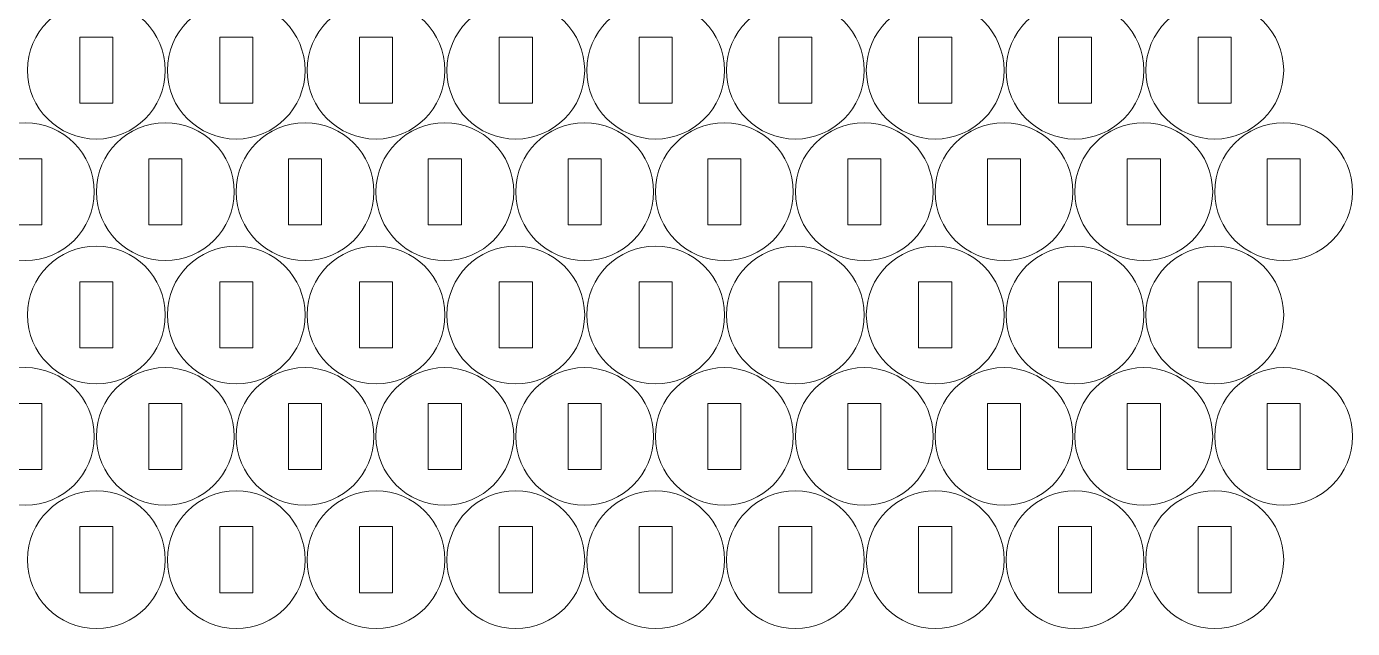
# Model space of a CAD drawing. Header units: millimetres. Extents: x -466 to 466, y -264 to 269.
# Drawn here: x 215.9 to 336.3, y -264.5 to -209.8 of the extents above; entities that cross this region are included whole.
import ezdxf

# ---------------------------------------------------------------- set-up
doc = ezdxf.new("R2010")
doc.units = ezdxf.units.MM
doc.header["$MEASUREMENT"] = 0
doc.layers.add('Camada 1', color=7, linetype='Continuous')

msp = doc.modelspace()

# ---------------------------------------------------------------- linework, layer by layer
at = {"layer": 'Camada 1', "lineweight": 20}
for points in [[(222.2754, -220.0386), (218.8236, -220.0386), (216.0254, -217.2404), (216.0254, -213.7886), (216.0254, -213.7886), (216.0254, -210.3368), (218.8236, -207.5386), (222.2754, -207.5386), (222.2754, -207.5386), (225.7272, -207.5386), (228.5254, -210.3368), (228.5254, -213.7886), (228.5254, -213.7886), (228.5254, -217.2404), (225.7272, -220.0386), (222.2754, -220.0386)], [(234.9606, -220.0386), (231.5088, -220.0386), (228.7106, -217.2404), (228.7106, -213.7886), (228.7106, -213.7886), (228.7106, -210.3368), (231.5088, -207.5386), (234.9606, -207.5386), (234.9606, -207.5386), (238.4124, -207.5386), (241.2106, -210.3368), (241.2106, -213.7886), (241.2106, -213.7886), (241.2106, -217.2404), (238.4124, -220.0386), (234.9606, -220.0386)], [(247.6458, -220.0386), (244.194, -220.0386), (241.3958, -217.2404), (241.3958, -213.7886), (241.3958, -213.7886), (241.3958, -210.3368), (244.194, -207.5386), (247.6458, -207.5386), (247.6458, -207.5386), (251.0976, -207.5386), (253.8958, -210.3368), (253.8958, -213.7886), (253.8958, -213.7886), (253.8958, -217.2404), (251.0976, -220.0386), (247.6458, -220.0386)], [(260.331, -220.0386), (256.8792, -220.0386), (254.081, -217.2404), (254.081, -213.7886), (254.081, -213.7886), (254.081, -210.3368), (256.8792, -207.5386), (260.331, -207.5386), (260.331, -207.5386), (263.7828, -207.5386), (266.581, -210.3368), (266.581, -213.7886), (266.581, -213.7886), (266.581, -217.2404), (263.7828, -220.0386), (260.331, -220.0386)], [(273.0162, -220.0386), (269.5644, -220.0386), (266.7662, -217.2404), (266.7662, -213.7886), (266.7662, -213.7886), (266.7662, -210.3368), (269.5644, -207.5386), (273.0162, -207.5386), (273.0162, -207.5386), (276.468, -207.5386), (279.2662, -210.3368), (279.2662, -213.7886), (279.2662, -213.7886), (279.2662, -217.2404), (276.468, -220.0386), (273.0162, -220.0386)], [(285.7014, -220.0386), (282.2496, -220.0386), (279.4514, -217.2404), (279.4514, -213.7886), (279.4514, -213.7886), (279.4514, -210.3368), (282.2496, -207.5386), (285.7014, -207.5386), (285.7014, -207.5386), (289.1532, -207.5386), (291.9514, -210.3368), (291.9514, -213.7886), (291.9514, -213.7886), (291.9514, -217.2404), (289.1532, -220.0386), (285.7014, -220.0386)], [(298.3866, -220.0386), (294.9348, -220.0386), (292.1366, -217.2404), (292.1366, -213.7886), (292.1366, -213.7886), (292.1366, -210.3368), (294.9348, -207.5386), (298.3866, -207.5386), (298.3866, -207.5386), (301.8384, -207.5386), (304.6366, -210.3368), (304.6366, -213.7886), (304.6366, -213.7886), (304.6366, -217.2404), (301.8384, -220.0386), (298.3866, -220.0386)], [(311.0718, -220.0386), (307.62, -220.0386), (304.8218, -217.2404), (304.8218, -213.7886), (304.8218, -213.7886), (304.8218, -210.3368), (307.62, -207.5386), (311.0718, -207.5386), (311.0718, -207.5386), (314.5236, -207.5386), (317.3218, -210.3368), (317.3218, -213.7886), (317.3218, -213.7886), (317.3218, -217.2404), (314.5236, -220.0386), (311.0718, -220.0386)], [(323.757, -220.0386), (320.3052, -220.0386), (317.507, -217.2404), (317.507, -213.7886), (317.507, -213.7886), (317.507, -210.3368), (320.3052, -207.5386), (323.757, -207.5386), (323.757, -207.5386), (327.2088, -207.5386), (330.007, -210.3368), (330.007, -213.7886), (330.007, -213.7886), (330.007, -217.2404), (327.2088, -220.0386), (323.757, -220.0386)], [(223.7754, -216.7886), (223.7754, -216.7886), (220.7754, -216.7886), (220.7754, -216.7886), (220.7754, -216.7886), (220.7754, -216.7886), (220.7754, -210.7886), (220.7754, -210.7886), (220.7754, -210.7886), (220.7754, -210.7886), (223.7754, -210.7886), (223.7754, -210.7886), (223.7754, -210.7886), (223.7754, -210.7886), (223.7754, -216.7886), (223.7754, -216.7886)], [(236.4606, -216.7886), (236.4606, -216.7886), (233.4606, -216.7886), (233.4606, -216.7886), (233.4606, -216.7886), (233.4606, -216.7886), (233.4606, -210.7886), (233.4606, -210.7886), (233.4606, -210.7886), (233.4606, -210.7886), (236.4606, -210.7886), (236.4606, -210.7886), (236.4606, -210.7886), (236.4606, -210.7886), (236.4606, -216.7886), (236.4606, -216.7886)], [(249.1458, -216.7886), (249.1458, -216.7886), (246.1458, -216.7886), (246.1458, -216.7886), (246.1458, -216.7886), (246.1458, -216.7886), (246.1458, -210.7886), (246.1458, -210.7886), (246.1458, -210.7886), (246.1458, -210.7886), (249.1458, -210.7886), (249.1458, -210.7886), (249.1458, -210.7886), (249.1458, -210.7886), (249.1458, -216.7886), (249.1458, -216.7886)], [(261.831, -216.7886), (261.831, -216.7886), (258.831, -216.7886), (258.831, -216.7886), (258.831, -216.7886), (258.831, -216.7886), (258.831, -210.7886), (258.831, -210.7886), (258.831, -210.7886), (258.831, -210.7886), (261.831, -210.7886), (261.831, -210.7886), (261.831, -210.7886), (261.831, -210.7886), (261.831, -216.7886), (261.831, -216.7886)], [(274.5162, -216.7886), (274.5162, -216.7886), (271.5162, -216.7886), (271.5162, -216.7886), (271.5162, -216.7886), (271.5162, -216.7886), (271.5162, -210.7886), (271.5162, -210.7886), (271.5162, -210.7886), (271.5162, -210.7886), (274.5162, -210.7886), (274.5162, -210.7886), (274.5162, -210.7886), (274.5162, -210.7886), (274.5162, -216.7886), (274.5162, -216.7886)], [(287.2014, -216.7886), (287.2014, -216.7886), (284.2014, -216.7886), (284.2014, -216.7886), (284.2014, -216.7886), (284.2014, -216.7886), (284.2014, -210.7886), (284.2014, -210.7886), (284.2014, -210.7886), (284.2014, -210.7886), (287.2014, -210.7886), (287.2014, -210.7886), (287.2014, -210.7886), (287.2014, -210.7886), (287.2014, -216.7886), (287.2014, -216.7886)], [(299.8866, -216.7886), (299.8866, -216.7886), (296.8866, -216.7886), (296.8866, -216.7886), (296.8866, -216.7886), (296.8866, -216.7886), (296.8866, -210.7886), (296.8866, -210.7886), (296.8866, -210.7886), (296.8866, -210.7886), (299.8866, -210.7886), (299.8866, -210.7886), (299.8866, -210.7886), (299.8866, -210.7886), (299.8866, -216.7886), (299.8866, -216.7886)], [(312.5718, -216.7886), (312.5718, -216.7886), (309.5718, -216.7886), (309.5718, -216.7886), (309.5718, -216.7886), (309.5718, -216.7886), (309.5718, -210.7886), (309.5718, -210.7886), (309.5718, -210.7886), (309.5718, -210.7886), (312.5718, -210.7886), (312.5718, -210.7886), (312.5718, -210.7886), (312.5718, -210.7886), (312.5718, -216.7886), (312.5718, -216.7886)], [(325.257, -216.7886), (325.257, -216.7886), (322.257, -216.7886), (322.257, -216.7886), (322.257, -216.7886), (322.257, -216.7886), (322.257, -210.7886), (322.257, -210.7886), (322.257, -210.7886), (322.257, -210.7886), (325.257, -210.7886), (325.257, -210.7886), (325.257, -210.7886), (325.257, -210.7886), (325.257, -216.7886), (325.257, -216.7886)], [(215.8344, -231.0717), (212.3826, -231.0717), (209.5844, -228.2735), (209.5844, -224.8217), (209.5844, -224.8217), (209.5844, -221.3699), (212.3826, -218.5717), (215.8344, -218.5717), (215.8344, -218.5717), (219.2862, -218.5717), (222.0844, -221.3699), (222.0844, -224.8217), (222.0844, -224.8217), (222.0844, -228.2735), (219.2862, -231.0717), (215.8344, -231.0717)], [(228.5196, -231.0717), (225.0678, -231.0717), (222.2696, -228.2735), (222.2696, -224.8217), (222.2696, -224.8217), (222.2696, -221.3699), (225.0678, -218.5717), (228.5196, -218.5717), (228.5196, -218.5717), (231.9714, -218.5717), (234.7696, -221.3699), (234.7696, -224.8217), (234.7696, -224.8217), (234.7696, -228.2735), (231.9714, -231.0717), (228.5196, -231.0717)], [(241.2048, -231.0717), (237.753, -231.0717), (234.9548, -228.2735), (234.9548, -224.8217), (234.9548, -224.8217), (234.9548, -221.3699), (237.753, -218.5717), (241.2048, -218.5717), (241.2048, -218.5717), (244.6566, -218.5717), (247.4548, -221.3699), (247.4548, -224.8217), (247.4548, -224.8217), (247.4548, -228.2735), (244.6566, -231.0717), (241.2048, -231.0717)], [(253.89, -231.0717), (250.4382, -231.0717), (247.64, -228.2735), (247.64, -224.8217), (247.64, -224.8217), (247.64, -221.3699), (250.4382, -218.5717), (253.89, -218.5717), (253.89, -218.5717), (257.3418, -218.5717), (260.14, -221.3699), (260.14, -224.8217), (260.14, -224.8217), (260.14, -228.2735), (257.3418, -231.0717), (253.89, -231.0717)], [(266.5752, -231.0717), (263.1234, -231.0717), (260.3252, -228.2735), (260.3252, -224.8217), (260.3252, -224.8217), (260.3252, -221.3699), (263.1234, -218.5717), (266.5752, -218.5717), (266.5752, -218.5717), (270.027, -218.5717), (272.8252, -221.3699), (272.8252, -224.8217), (272.8252, -224.8217), (272.8252, -228.2735), (270.027, -231.0717), (266.5752, -231.0717)], [(279.2604, -231.0717), (275.8086, -231.0717), (273.0104, -228.2735), (273.0104, -224.8217), (273.0104, -224.8217), (273.0104, -221.3699), (275.8086, -218.5717), (279.2604, -218.5717), (279.2604, -218.5717), (282.7122, -218.5717), (285.5104, -221.3699), (285.5104, -224.8217), (285.5104, -224.8217), (285.5104, -228.2735), (282.7122, -231.0717), (279.2604, -231.0717)], [(291.9456, -231.0717), (288.4938, -231.0717), (285.6956, -228.2735), (285.6956, -224.8217), (285.6956, -224.8217), (285.6956, -221.3699), (288.4938, -218.5717), (291.9456, -218.5717), (291.9456, -218.5717), (295.3974, -218.5717), (298.1956, -221.3699), (298.1956, -224.8217), (298.1956, -224.8217), (298.1956, -228.2735), (295.3974, -231.0717), (291.9456, -231.0717)], [(304.6308, -231.0717), (301.179, -231.0717), (298.3808, -228.2735), (298.3808, -224.8217), (298.3808, -224.8217), (298.3808, -221.3699), (301.179, -218.5717), (304.6308, -218.5717), (304.6308, -218.5717), (308.0826, -218.5717), (310.8808, -221.3699), (310.8808, -224.8217), (310.8808, -224.8217), (310.8808, -228.2735), (308.0826, -231.0717), (304.6308, -231.0717)], [(317.316, -231.0717), (313.8642, -231.0717), (311.066, -228.2735), (311.066, -224.8217), (311.066, -224.8217), (311.066, -221.3699), (313.8642, -218.5717), (317.316, -218.5717), (317.316, -218.5717), (320.7678, -218.5717), (323.566, -221.3699), (323.566, -224.8217), (323.566, -224.8217), (323.566, -228.2735), (320.7678, -231.0717), (317.316, -231.0717)], [(330.0012, -231.0717), (326.5494, -231.0717), (323.7512, -228.2735), (323.7512, -224.8217), (323.7512, -224.8217), (323.7512, -221.3699), (326.5494, -218.5717), (330.0012, -218.5717), (330.0012, -218.5717), (333.453, -218.5717), (336.2512, -221.3699), (336.2512, -224.8217), (336.2512, -224.8217), (336.2512, -228.2735), (333.453, -231.0717), (330.0012, -231.0717)], [(217.3344, -227.8217), (217.3344, -227.8217), (214.3344, -227.8217), (214.3344, -227.8217), (214.3344, -227.8217), (214.3344, -227.8217), (214.3344, -221.8217), (214.3344, -221.8217), (214.3344, -221.8217), (214.3344, -221.8217), (217.3344, -221.8217), (217.3344, -221.8217), (217.3344, -221.8217), (217.3344, -221.8217), (217.3344, -227.8217), (217.3344, -227.8217)], [(230.0196, -227.8217), (230.0196, -227.8217), (227.0196, -227.8217), (227.0196, -227.8217), (227.0196, -227.8217), (227.0196, -227.8217), (227.0196, -221.8217), (227.0196, -221.8217), (227.0196, -221.8217), (227.0196, -221.8217), (230.0196, -221.8217), (230.0196, -221.8217), (230.0196, -221.8217), (230.0196, -221.8217), (230.0196, -227.8217), (230.0196, -227.8217)], [(242.7048, -227.8217), (242.7048, -227.8217), (239.7048, -227.8217), (239.7048, -227.8217), (239.7048, -227.8217), (239.7048, -227.8217), (239.7048, -221.8217), (239.7048, -221.8217), (239.7048, -221.8217), (239.7048, -221.8217), (242.7048, -221.8217), (242.7048, -221.8217), (242.7048, -221.8217), (242.7048, -221.8217), (242.7048, -227.8217), (242.7048, -227.8217)], [(255.39, -227.8217), (255.39, -227.8217), (252.39, -227.8217), (252.39, -227.8217), (252.39, -227.8217), (252.39, -227.8217), (252.39, -221.8217), (252.39, -221.8217), (252.39, -221.8217), (252.39, -221.8217), (255.39, -221.8217), (255.39, -221.8217), (255.39, -221.8217), (255.39, -221.8217), (255.39, -227.8217), (255.39, -227.8217)], [(268.0752, -227.8217), (268.0752, -227.8217), (265.0752, -227.8217), (265.0752, -227.8217), (265.0752, -227.8217), (265.0752, -227.8217), (265.0752, -221.8217), (265.0752, -221.8217), (265.0752, -221.8217), (265.0752, -221.8217), (268.0752, -221.8217), (268.0752, -221.8217), (268.0752, -221.8217), (268.0752, -221.8217), (268.0752, -227.8217), (268.0752, -227.8217)], [(280.7604, -227.8217), (280.7604, -227.8217), (277.7604, -227.8217), (277.7604, -227.8217), (277.7604, -227.8217), (277.7604, -227.8217), (277.7604, -221.8217), (277.7604, -221.8217), (277.7604, -221.8217), (277.7604, -221.8217), (280.7604, -221.8217), (280.7604, -221.8217), (280.7604, -221.8217), (280.7604, -221.8217), (280.7604, -227.8217), (280.7604, -227.8217)], [(293.4456, -227.8217), (293.4456, -227.8217), (290.4456, -227.8217), (290.4456, -227.8217), (290.4456, -227.8217), (290.4456, -227.8217), (290.4456, -221.8217), (290.4456, -221.8217), (290.4456, -221.8217), (290.4456, -221.8217), (293.4456, -221.8217), (293.4456, -221.8217), (293.4456, -221.8217), (293.4456, -221.8217), (293.4456, -227.8217), (293.4456, -227.8217)], [(306.1308, -227.8217), (306.1308, -227.8217), (303.1308, -227.8217), (303.1308, -227.8217), (303.1308, -227.8217), (303.1308, -227.8217), (303.1308, -221.8217), (303.1308, -221.8217), (303.1308, -221.8217), (303.1308, -221.8217), (306.1308, -221.8217), (306.1308, -221.8217), (306.1308, -221.8217), (306.1308, -221.8217), (306.1308, -227.8217), (306.1308, -227.8217)], [(318.816, -227.8217), (318.816, -227.8217), (315.816, -227.8217), (315.816, -227.8217), (315.816, -227.8217), (315.816, -227.8217), (315.816, -221.8217), (315.816, -221.8217), (315.816, -221.8217), (315.816, -221.8217), (318.816, -221.8217), (318.816, -221.8217), (318.816, -221.8217), (318.816, -221.8217), (318.816, -227.8217), (318.816, -227.8217)], [(331.5012, -227.8217), (331.5012, -227.8217), (328.5012, -227.8217), (328.5012, -227.8217), (328.5012, -227.8217), (328.5012, -227.8217), (328.5012, -221.8217), (328.5012, -221.8217), (328.5012, -221.8217), (328.5012, -221.8217), (331.5012, -221.8217), (331.5012, -221.8217), (331.5012, -221.8217), (331.5012, -221.8217), (331.5012, -227.8217), (331.5012, -227.8217)], [(222.2754, -242.2637), (218.8236, -242.2637), (216.0254, -239.4655), (216.0254, -236.0137), (216.0254, -236.0137), (216.0254, -232.5619), (218.8236, -229.7637), (222.2754, -229.7637), (222.2754, -229.7637), (225.7272, -229.7637), (228.5254, -232.5619), (228.5254, -236.0137), (228.5254, -236.0137), (228.5254, -239.4655), (225.7272, -242.2637), (222.2754, -242.2637)], [(234.9606, -242.2637), (231.5088, -242.2637), (228.7106, -239.4655), (228.7106, -236.0137), (228.7106, -236.0137), (228.7106, -232.5619), (231.5088, -229.7637), (234.9606, -229.7637), (234.9606, -229.7637), (238.4124, -229.7637), (241.2106, -232.5619), (241.2106, -236.0137), (241.2106, -236.0137), (241.2106, -239.4655), (238.4124, -242.2637), (234.9606, -242.2637)], [(247.6458, -242.2637), (244.194, -242.2637), (241.3958, -239.4655), (241.3958, -236.0137), (241.3958, -236.0137), (241.3958, -232.5619), (244.194, -229.7637), (247.6458, -229.7637), (247.6458, -229.7637), (251.0976, -229.7637), (253.8958, -232.5619), (253.8958, -236.0137), (253.8958, -236.0137), (253.8958, -239.4655), (251.0976, -242.2637), (247.6458, -242.2637)], [(260.331, -242.2637), (256.8792, -242.2637), (254.081, -239.4655), (254.081, -236.0137), (254.081, -236.0137), (254.081, -232.5619), (256.8792, -229.7637), (260.331, -229.7637), (260.331, -229.7637), (263.7828, -229.7637), (266.581, -232.5619), (266.581, -236.0137), (266.581, -236.0137), (266.581, -239.4655), (263.7828, -242.2637), (260.331, -242.2637)], [(273.0162, -242.2637), (269.5644, -242.2637), (266.7662, -239.4655), (266.7662, -236.0137), (266.7662, -236.0137), (266.7662, -232.5619), (269.5644, -229.7637), (273.0162, -229.7637), (273.0162, -229.7637), (276.468, -229.7637), (279.2662, -232.5619), (279.2662, -236.0137), (279.2662, -236.0137), (279.2662, -239.4655), (276.468, -242.2637), (273.0162, -242.2637)], [(285.7014, -242.2637), (282.2496, -242.2637), (279.4514, -239.4655), (279.4514, -236.0137), (279.4514, -236.0137), (279.4514, -232.5619), (282.2496, -229.7637), (285.7014, -229.7637), (285.7014, -229.7637), (289.1532, -229.7637), (291.9514, -232.5619), (291.9514, -236.0137), (291.9514, -236.0137), (291.9514, -239.4655), (289.1532, -242.2637), (285.7014, -242.2637)], [(298.3866, -242.2637), (294.9348, -242.2637), (292.1366, -239.4655), (292.1366, -236.0137), (292.1366, -236.0137), (292.1366, -232.5619), (294.9348, -229.7637), (298.3866, -229.7637), (298.3866, -229.7637), (301.8384, -229.7637), (304.6366, -232.5619), (304.6366, -236.0137), (304.6366, -236.0137), (304.6366, -239.4655), (301.8384, -242.2637), (298.3866, -242.2637)], [(311.0718, -242.2637), (307.62, -242.2637), (304.8218, -239.4655), (304.8218, -236.0137), (304.8218, -236.0137), (304.8218, -232.5619), (307.62, -229.7637), (311.0718, -229.7637), (311.0718, -229.7637), (314.5236, -229.7637), (317.3218, -232.5619), (317.3218, -236.0137), (317.3218, -236.0137), (317.3218, -239.4655), (314.5236, -242.2637), (311.0718, -242.2637)], [(323.757, -242.2637), (320.3052, -242.2637), (317.507, -239.4655), (317.507, -236.0137), (317.507, -236.0137), (317.507, -232.5619), (320.3052, -229.7637), (323.757, -229.7637), (323.757, -229.7637), (327.2088, -229.7637), (330.007, -232.5619), (330.007, -236.0137), (330.007, -236.0137), (330.007, -239.4655), (327.2088, -242.2637), (323.757, -242.2637)], [(223.7754, -239.0137), (223.7754, -239.0137), (220.7754, -239.0137), (220.7754, -239.0137), (220.7754, -239.0137), (220.7754, -239.0137), (220.7754, -233.0137), (220.7754, -233.0137), (220.7754, -233.0137), (220.7754, -233.0137), (223.7754, -233.0137), (223.7754, -233.0137), (223.7754, -233.0137), (223.7754, -233.0137), (223.7754, -239.0137), (223.7754, -239.0137)], [(236.4606, -239.0137), (236.4606, -239.0137), (233.4606, -239.0137), (233.4606, -239.0137), (233.4606, -239.0137), (233.4606, -239.0137), (233.4606, -233.0137), (233.4606, -233.0137), (233.4606, -233.0137), (233.4606, -233.0137), (236.4606, -233.0137), (236.4606, -233.0137), (236.4606, -233.0137), (236.4606, -233.0137), (236.4606, -239.0137), (236.4606, -239.0137)], [(249.1458, -239.0137), (249.1458, -239.0137), (246.1458, -239.0137), (246.1458, -239.0137), (246.1458, -239.0137), (246.1458, -239.0137), (246.1458, -233.0137), (246.1458, -233.0137), (246.1458, -233.0137), (246.1458, -233.0137), (249.1458, -233.0137), (249.1458, -233.0137), (249.1458, -233.0137), (249.1458, -233.0137), (249.1458, -239.0137), (249.1458, -239.0137)], [(261.831, -239.0137), (261.831, -239.0137), (258.831, -239.0137), (258.831, -239.0137), (258.831, -239.0137), (258.831, -239.0137), (258.831, -233.0137), (258.831, -233.0137), (258.831, -233.0137), (258.831, -233.0137), (261.831, -233.0137), (261.831, -233.0137), (261.831, -233.0137), (261.831, -233.0137), (261.831, -239.0137), (261.831, -239.0137)], [(274.5162, -239.0137), (274.5162, -239.0137), (271.5162, -239.0137), (271.5162, -239.0137), (271.5162, -239.0137), (271.5162, -239.0137), (271.5162, -233.0137), (271.5162, -233.0137), (271.5162, -233.0137), (271.5162, -233.0137), (274.5162, -233.0137), (274.5162, -233.0137), (274.5162, -233.0137), (274.5162, -233.0137), (274.5162, -239.0137), (274.5162, -239.0137)], [(287.2014, -239.0137), (287.2014, -239.0137), (284.2014, -239.0137), (284.2014, -239.0137), (284.2014, -239.0137), (284.2014, -239.0137), (284.2014, -233.0137), (284.2014, -233.0137), (284.2014, -233.0137), (284.2014, -233.0137), (287.2014, -233.0137), (287.2014, -233.0137), (287.2014, -233.0137), (287.2014, -233.0137), (287.2014, -239.0137), (287.2014, -239.0137)], [(299.8866, -239.0137), (299.8866, -239.0137), (296.8866, -239.0137), (296.8866, -239.0137), (296.8866, -239.0137), (296.8866, -239.0137), (296.8866, -233.0137), (296.8866, -233.0137), (296.8866, -233.0137), (296.8866, -233.0137), (299.8866, -233.0137), (299.8866, -233.0137), (299.8866, -233.0137), (299.8866, -233.0137), (299.8866, -239.0137), (299.8866, -239.0137)], [(312.5718, -239.0137), (312.5718, -239.0137), (309.5718, -239.0137), (309.5718, -239.0137), (309.5718, -239.0137), (309.5718, -239.0137), (309.5718, -233.0137), (309.5718, -233.0137), (309.5718, -233.0137), (309.5718, -233.0137), (312.5718, -233.0137), (312.5718, -233.0137), (312.5718, -233.0137), (312.5718, -233.0137), (312.5718, -239.0137), (312.5718, -239.0137)], [(325.257, -239.0137), (325.257, -239.0137), (322.257, -239.0137), (322.257, -239.0137), (322.257, -239.0137), (322.257, -239.0137), (322.257, -233.0137), (322.257, -233.0137), (322.257, -233.0137), (322.257, -233.0137), (325.257, -233.0137), (325.257, -233.0137), (325.257, -233.0137), (325.257, -233.0137), (325.257, -239.0137), (325.257, -239.0137)], [(215.8344, -253.2968), (212.3826, -253.2968), (209.5844, -250.4986), (209.5844, -247.0468), (209.5844, -247.0468), (209.5844, -243.595), (212.3826, -240.7968), (215.8344, -240.7968), (215.8344, -240.7968), (219.2862, -240.7968), (222.0844, -243.595), (222.0844, -247.0468), (222.0844, -247.0468), (222.0844, -250.4986), (219.2862, -253.2968), (215.8344, -253.2968)], [(228.5196, -253.2968), (225.0678, -253.2968), (222.2696, -250.4986), (222.2696, -247.0468), (222.2696, -247.0468), (222.2696, -243.595), (225.0678, -240.7968), (228.5196, -240.7968), (228.5196, -240.7968), (231.9714, -240.7968), (234.7696, -243.595), (234.7696, -247.0468), (234.7696, -247.0468), (234.7696, -250.4986), (231.9714, -253.2968), (228.5196, -253.2968)], [(241.2048, -253.2968), (237.753, -253.2968), (234.9548, -250.4986), (234.9548, -247.0468), (234.9548, -247.0468), (234.9548, -243.595), (237.753, -240.7968), (241.2048, -240.7968), (241.2048, -240.7968), (244.6566, -240.7968), (247.4548, -243.595), (247.4548, -247.0468), (247.4548, -247.0468), (247.4548, -250.4986), (244.6566, -253.2968), (241.2048, -253.2968)], [(253.89, -253.2968), (250.4382, -253.2968), (247.64, -250.4986), (247.64, -247.0468), (247.64, -247.0468), (247.64, -243.595), (250.4382, -240.7968), (253.89, -240.7968), (253.89, -240.7968), (257.3418, -240.7968), (260.14, -243.595), (260.14, -247.0468), (260.14, -247.0468), (260.14, -250.4986), (257.3418, -253.2968), (253.89, -253.2968)], [(266.5752, -253.2968), (263.1234, -253.2968), (260.3252, -250.4986), (260.3252, -247.0468), (260.3252, -247.0468), (260.3252, -243.595), (263.1234, -240.7968), (266.5752, -240.7968), (266.5752, -240.7968), (270.027, -240.7968), (272.8252, -243.595), (272.8252, -247.0468), (272.8252, -247.0468), (272.8252, -250.4986), (270.027, -253.2968), (266.5752, -253.2968)], [(279.2604, -253.2968), (275.8086, -253.2968), (273.0104, -250.4986), (273.0104, -247.0468), (273.0104, -247.0468), (273.0104, -243.595), (275.8086, -240.7968), (279.2604, -240.7968), (279.2604, -240.7968), (282.7122, -240.7968), (285.5104, -243.595), (285.5104, -247.0468), (285.5104, -247.0468), (285.5104, -250.4986), (282.7122, -253.2968), (279.2604, -253.2968)], [(291.9456, -253.2968), (288.4938, -253.2968), (285.6956, -250.4986), (285.6956, -247.0468), (285.6956, -247.0468), (285.6956, -243.595), (288.4938, -240.7968), (291.9456, -240.7968), (291.9456, -240.7968), (295.3974, -240.7968), (298.1956, -243.595), (298.1956, -247.0468), (298.1956, -247.0468), (298.1956, -250.4986), (295.3974, -253.2968), (291.9456, -253.2968)], [(304.6308, -253.2968), (301.179, -253.2968), (298.3808, -250.4986), (298.3808, -247.0468), (298.3808, -247.0468), (298.3808, -243.595), (301.179, -240.7968), (304.6308, -240.7968), (304.6308, -240.7968), (308.0826, -240.7968), (310.8808, -243.595), (310.8808, -247.0468), (310.8808, -247.0468), (310.8808, -250.4986), (308.0826, -253.2968), (304.6308, -253.2968)], [(317.316, -253.2968), (313.8642, -253.2968), (311.066, -250.4986), (311.066, -247.0468), (311.066, -247.0468), (311.066, -243.595), (313.8642, -240.7968), (317.316, -240.7968), (317.316, -240.7968), (320.7678, -240.7968), (323.566, -243.595), (323.566, -247.0468), (323.566, -247.0468), (323.566, -250.4986), (320.7678, -253.2968), (317.316, -253.2968)], [(330.0012, -253.2968), (326.5494, -253.2968), (323.7512, -250.4986), (323.7512, -247.0468), (323.7512, -247.0468), (323.7512, -243.595), (326.5494, -240.7968), (330.0012, -240.7968), (330.0012, -240.7968), (333.453, -240.7968), (336.2512, -243.595), (336.2512, -247.0468), (336.2512, -247.0468), (336.2512, -250.4986), (333.453, -253.2968), (330.0012, -253.2968)], [(217.3344, -250.0468), (217.3344, -250.0468), (214.3344, -250.0468), (214.3344, -250.0468), (214.3344, -250.0468), (214.3344, -250.0468), (214.3344, -244.0468), (214.3344, -244.0468), (214.3344, -244.0468), (214.3344, -244.0468), (217.3344, -244.0468), (217.3344, -244.0468), (217.3344, -244.0468), (217.3344, -244.0468), (217.3344, -250.0468), (217.3344, -250.0468)], [(230.0196, -250.0468), (230.0196, -250.0468), (227.0196, -250.0468), (227.0196, -250.0468), (227.0196, -250.0468), (227.0196, -250.0468), (227.0196, -244.0468), (227.0196, -244.0468), (227.0196, -244.0468), (227.0196, -244.0468), (230.0196, -244.0468), (230.0196, -244.0468), (230.0196, -244.0468), (230.0196, -244.0468), (230.0196, -250.0468), (230.0196, -250.0468)], [(242.7048, -250.0468), (242.7048, -250.0468), (239.7048, -250.0468), (239.7048, -250.0468), (239.7048, -250.0468), (239.7048, -250.0468), (239.7048, -244.0468), (239.7048, -244.0468), (239.7048, -244.0468), (239.7048, -244.0468), (242.7048, -244.0468), (242.7048, -244.0468), (242.7048, -244.0468), (242.7048, -244.0468), (242.7048, -250.0468), (242.7048, -250.0468)], [(255.39, -250.0468), (255.39, -250.0468), (252.39, -250.0468), (252.39, -250.0468), (252.39, -250.0468), (252.39, -250.0468), (252.39, -244.0468), (252.39, -244.0468), (252.39, -244.0468), (252.39, -244.0468), (255.39, -244.0468), (255.39, -244.0468), (255.39, -244.0468), (255.39, -244.0468), (255.39, -250.0468), (255.39, -250.0468)], [(268.0752, -250.0468), (268.0752, -250.0468), (265.0752, -250.0468), (265.0752, -250.0468), (265.0752, -250.0468), (265.0752, -250.0468), (265.0752, -244.0468), (265.0752, -244.0468), (265.0752, -244.0468), (265.0752, -244.0468), (268.0752, -244.0468), (268.0752, -244.0468), (268.0752, -244.0468), (268.0752, -244.0468), (268.0752, -250.0468), (268.0752, -250.0468)], [(280.7604, -250.0468), (280.7604, -250.0468), (277.7604, -250.0468), (277.7604, -250.0468), (277.7604, -250.0468), (277.7604, -250.0468), (277.7604, -244.0468), (277.7604, -244.0468), (277.7604, -244.0468), (277.7604, -244.0468), (280.7604, -244.0468), (280.7604, -244.0468), (280.7604, -244.0468), (280.7604, -244.0468), (280.7604, -250.0468), (280.7604, -250.0468)], [(293.4456, -250.0468), (293.4456, -250.0468), (290.4456, -250.0468), (290.4456, -250.0468), (290.4456, -250.0468), (290.4456, -250.0468), (290.4456, -244.0468), (290.4456, -244.0468), (290.4456, -244.0468), (290.4456, -244.0468), (293.4456, -244.0468), (293.4456, -244.0468), (293.4456, -244.0468), (293.4456, -244.0468), (293.4456, -250.0468), (293.4456, -250.0468)], [(306.1308, -250.0468), (306.1308, -250.0468), (303.1308, -250.0468), (303.1308, -250.0468), (303.1308, -250.0468), (303.1308, -250.0468), (303.1308, -244.0468), (303.1308, -244.0468), (303.1308, -244.0468), (303.1308, -244.0468), (306.1308, -244.0468), (306.1308, -244.0468), (306.1308, -244.0468), (306.1308, -244.0468), (306.1308, -250.0468), (306.1308, -250.0468)], [(318.816, -250.0468), (318.816, -250.0468), (315.816, -250.0468), (315.816, -250.0468), (315.816, -250.0468), (315.816, -250.0468), (315.816, -244.0468), (315.816, -244.0468), (315.816, -244.0468), (315.816, -244.0468), (318.816, -244.0468), (318.816, -244.0468), (318.816, -244.0468), (318.816, -244.0468), (318.816, -250.0468), (318.816, -250.0468)], [(331.5012, -250.0468), (331.5012, -250.0468), (328.5012, -250.0468), (328.5012, -250.0468), (328.5012, -250.0468), (328.5012, -250.0468), (328.5012, -244.0468), (328.5012, -244.0468), (328.5012, -244.0468), (328.5012, -244.0468), (331.5012, -244.0468), (331.5012, -244.0468), (331.5012, -244.0468), (331.5012, -244.0468), (331.5012, -250.0468), (331.5012, -250.0468)], [(222.2754, -264.4888), (218.8236, -264.4888), (216.0254, -261.6906), (216.0254, -258.2388), (216.0254, -258.2388), (216.0254, -254.787), (218.8236, -251.9888), (222.2754, -251.9888), (222.2754, -251.9888), (225.7272, -251.9888), (228.5254, -254.787), (228.5254, -258.2388), (228.5254, -258.2388), (228.5254, -261.6906), (225.7272, -264.4888), (222.2754, -264.4888)], [(234.9606, -264.4888), (231.5088, -264.4888), (228.7106, -261.6906), (228.7106, -258.2388), (228.7106, -258.2388), (228.7106, -254.787), (231.5088, -251.9888), (234.9606, -251.9888), (234.9606, -251.9888), (238.4124, -251.9888), (241.2106, -254.787), (241.2106, -258.2388), (241.2106, -258.2388), (241.2106, -261.6906), (238.4124, -264.4888), (234.9606, -264.4888)], [(247.6458, -264.4888), (244.194, -264.4888), (241.3958, -261.6906), (241.3958, -258.2388), (241.3958, -258.2388), (241.3958, -254.787), (244.194, -251.9888), (247.6458, -251.9888), (247.6458, -251.9888), (251.0976, -251.9888), (253.8958, -254.787), (253.8958, -258.2388), (253.8958, -258.2388), (253.8958, -261.6906), (251.0976, -264.4888), (247.6458, -264.4888)], [(260.331, -264.4888), (256.8792, -264.4888), (254.081, -261.6906), (254.081, -258.2388), (254.081, -258.2388), (254.081, -254.787), (256.8792, -251.9888), (260.331, -251.9888), (260.331, -251.9888), (263.7828, -251.9888), (266.581, -254.787), (266.581, -258.2388), (266.581, -258.2388), (266.581, -261.6906), (263.7828, -264.4888), (260.331, -264.4888)], [(273.0162, -264.4888), (269.5644, -264.4888), (266.7662, -261.6906), (266.7662, -258.2388), (266.7662, -258.2388), (266.7662, -254.787), (269.5644, -251.9888), (273.0162, -251.9888), (273.0162, -251.9888), (276.468, -251.9888), (279.2662, -254.787), (279.2662, -258.2388), (279.2662, -258.2388), (279.2662, -261.6906), (276.468, -264.4888), (273.0162, -264.4888)], [(285.7014, -264.4888), (282.2496, -264.4888), (279.4514, -261.6906), (279.4514, -258.2388), (279.4514, -258.2388), (279.4514, -254.787), (282.2496, -251.9888), (285.7014, -251.9888), (285.7014, -251.9888), (289.1532, -251.9888), (291.9514, -254.787), (291.9514, -258.2388), (291.9514, -258.2388), (291.9514, -261.6906), (289.1532, -264.4888), (285.7014, -264.4888)], [(298.3866, -264.4888), (294.9348, -264.4888), (292.1366, -261.6906), (292.1366, -258.2388), (292.1366, -258.2388), (292.1366, -254.787), (294.9348, -251.9888), (298.3866, -251.9888), (298.3866, -251.9888), (301.8384, -251.9888), (304.6366, -254.787), (304.6366, -258.2388), (304.6366, -258.2388), (304.6366, -261.6906), (301.8384, -264.4888), (298.3866, -264.4888)], [(311.0718, -264.4888), (307.62, -264.4888), (304.8218, -261.6906), (304.8218, -258.2388), (304.8218, -258.2388), (304.8218, -254.787), (307.62, -251.9888), (311.0718, -251.9888), (311.0718, -251.9888), (314.5236, -251.9888), (317.3218, -254.787), (317.3218, -258.2388), (317.3218, -258.2388), (317.3218, -261.6906), (314.5236, -264.4888), (311.0718, -264.4888)], [(323.757, -264.4888), (320.3052, -264.4888), (317.507, -261.6906), (317.507, -258.2388), (317.507, -258.2388), (317.507, -254.787), (320.3052, -251.9888), (323.757, -251.9888), (323.757, -251.9888), (327.2088, -251.9888), (330.007, -254.787), (330.007, -258.2388), (330.007, -258.2388), (330.007, -261.6906), (327.2088, -264.4888), (323.757, -264.4888)], [(223.7754, -261.2388), (223.7754, -261.2388), (220.7754, -261.2388), (220.7754, -261.2388), (220.7754, -261.2388), (220.7754, -261.2388), (220.7754, -255.2388), (220.7754, -255.2388), (220.7754, -255.2388), (220.7754, -255.2388), (223.7754, -255.2388), (223.7754, -255.2388), (223.7754, -255.2388), (223.7754, -255.2388), (223.7754, -261.2388), (223.7754, -261.2388)], [(236.4606, -261.2388), (236.4606, -261.2388), (233.4606, -261.2388), (233.4606, -261.2388), (233.4606, -261.2388), (233.4606, -261.2388), (233.4606, -255.2388), (233.4606, -255.2388), (233.4606, -255.2388), (233.4606, -255.2388), (236.4606, -255.2388), (236.4606, -255.2388), (236.4606, -255.2388), (236.4606, -255.2388), (236.4606, -261.2388), (236.4606, -261.2388)], [(249.1458, -261.2388), (249.1458, -261.2388), (246.1458, -261.2388), (246.1458, -261.2388), (246.1458, -261.2388), (246.1458, -261.2388), (246.1458, -255.2388), (246.1458, -255.2388), (246.1458, -255.2388), (246.1458, -255.2388), (249.1458, -255.2388), (249.1458, -255.2388), (249.1458, -255.2388), (249.1458, -255.2388), (249.1458, -261.2388), (249.1458, -261.2388)], [(261.831, -261.2388), (261.831, -261.2388), (258.831, -261.2388), (258.831, -261.2388), (258.831, -261.2388), (258.831, -261.2388), (258.831, -255.2388), (258.831, -255.2388), (258.831, -255.2388), (258.831, -255.2388), (261.831, -255.2388), (261.831, -255.2388), (261.831, -255.2388), (261.831, -255.2388), (261.831, -261.2388), (261.831, -261.2388)], [(274.5162, -261.2388), (274.5162, -261.2388), (271.5162, -261.2388), (271.5162, -261.2388), (271.5162, -261.2388), (271.5162, -261.2388), (271.5162, -255.2388), (271.5162, -255.2388), (271.5162, -255.2388), (271.5162, -255.2388), (274.5162, -255.2388), (274.5162, -255.2388), (274.5162, -255.2388), (274.5162, -255.2388), (274.5162, -261.2388), (274.5162, -261.2388)], [(287.2014, -261.2388), (287.2014, -261.2388), (284.2014, -261.2388), (284.2014, -261.2388), (284.2014, -261.2388), (284.2014, -261.2388), (284.2014, -255.2388), (284.2014, -255.2388), (284.2014, -255.2388), (284.2014, -255.2388), (287.2014, -255.2388), (287.2014, -255.2388), (287.2014, -255.2388), (287.2014, -255.2388), (287.2014, -261.2388), (287.2014, -261.2388)], [(299.8866, -261.2388), (299.8866, -261.2388), (296.8866, -261.2388), (296.8866, -261.2388), (296.8866, -261.2388), (296.8866, -261.2388), (296.8866, -255.2388), (296.8866, -255.2388), (296.8866, -255.2388), (296.8866, -255.2388), (299.8866, -255.2388), (299.8866, -255.2388), (299.8866, -255.2388), (299.8866, -255.2388), (299.8866, -261.2388), (299.8866, -261.2388)], [(312.5718, -261.2388), (312.5718, -261.2388), (309.5718, -261.2388), (309.5718, -261.2388), (309.5718, -261.2388), (309.5718, -261.2388), (309.5718, -255.2388), (309.5718, -255.2388), (309.5718, -255.2388), (309.5718, -255.2388), (312.5718, -255.2388), (312.5718, -255.2388), (312.5718, -255.2388), (312.5718, -255.2388), (312.5718, -261.2388), (312.5718, -261.2388)], [(325.257, -261.2388), (325.257, -261.2388), (322.257, -261.2388), (322.257, -261.2388), (322.257, -261.2388), (322.257, -261.2388), (322.257, -255.2388), (322.257, -255.2388), (322.257, -255.2388), (322.257, -255.2388), (325.257, -255.2388), (325.257, -255.2388), (325.257, -255.2388), (325.257, -255.2388), (325.257, -261.2388), (325.257, -261.2388)]]:
    msp.add_open_spline(points, degree=3, knots=[0, 0, 0, 0, 0.2, 0.2, 0.2, 0.2, 0.4, 0.4, 0.4, 0.4, 0.6, 0.6, 0.6, 0.6, 1, 1, 1, 1], dxfattribs=at)

doc.saveas('drawing.dxf')
